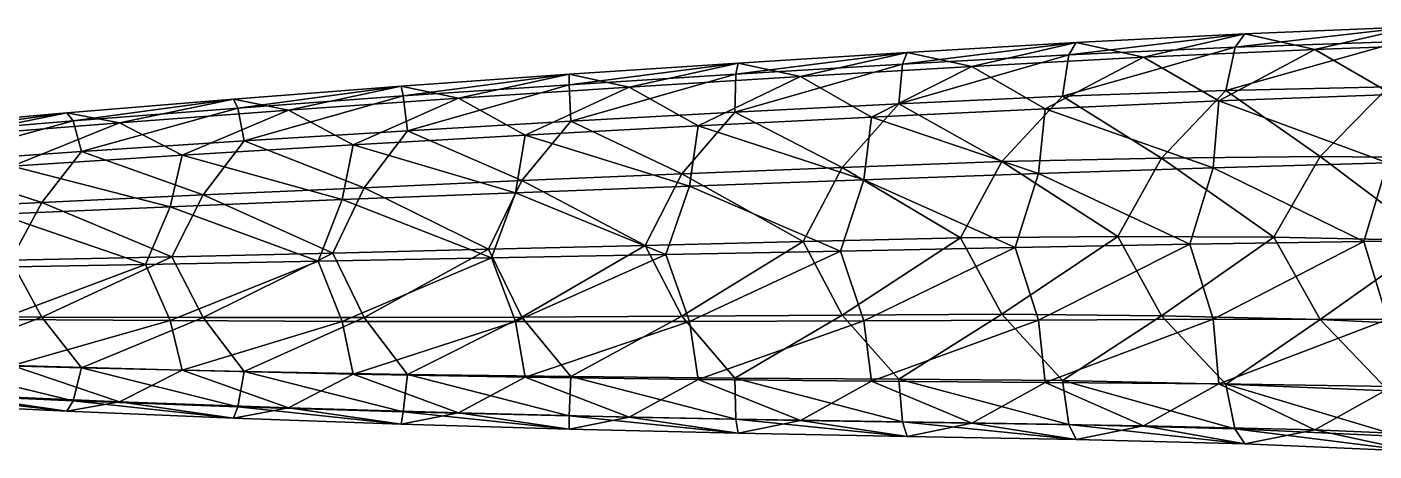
# Model space of a CAD drawing. Extents: x -1.18 to 1.18, y -1.18 to 1.18.
# Drawn here: x -0.7754 to -0.3741, y -0.0488 to 0.0774 of the extents above; entities that cross this region are included whole.
import ezdxf

# ---------------------------------------------------------------- set-up
doc = ezdxf.new("R2010")
doc.units = 0
doc.layers.add('OCTOPUS$LWO', color=1, linetype='CONTINUOUS')

msp = doc.modelspace()

# ---------------------------------------------------------------- linework, layer by layer
at = {"layer": 'OCTOPUS$LWO'}
for points in [[(-0.41548, 0.07138, -0.02879), (-0.36616, 0.07306, 0.01991), (-0.36237, 0.07738, -0.00197)], [(-0.41548, 0.07138, -0.02879), (-0.36237, 0.07738, -0.00197), (-0.41252, 0.07535, -0.04911)], [(-0.39167, 0.07072, -0.0553), (-0.41252, 0.07535, -0.04911), (-0.36237, 0.07738, -0.00197)], [(-0.36237, 0.07738, -0.00197), (-0.34074, 0.0726, -0.00839), (-0.39167, 0.07072, -0.0553)], [(-0.51459, 0.06633, -0.1191), (-0.46498, 0.06913, -0.07483), (-0.46281, 0.07281, -0.09408)], [(-0.51459, 0.06633, -0.1191), (-0.46281, 0.07281, -0.09408), (-0.51318, 0.06981, -0.13748)], [(-0.49384, 0.06557, -0.14283), (-0.51318, 0.06981, -0.13748), (-0.46281, 0.07281, -0.09408)], [(-0.46281, 0.07281, -0.09408), (-0.44273, 0.06836, -0.09985), (-0.49384, 0.06557, -0.14283)], [(-0.46498, 0.06913, -0.07483), (-0.41548, 0.07138, -0.02879), (-0.41252, 0.07535, -0.04911)], [(-0.46498, 0.06913, -0.07483), (-0.41252, 0.07535, -0.04911), (-0.46281, 0.07281, -0.09408)], [(-0.44273, 0.06836, -0.09985), (-0.46281, 0.07281, -0.09408), (-0.41252, 0.07535, -0.04911)], [(-0.41252, 0.07535, -0.04911), (-0.39167, 0.07072, -0.0553), (-0.44273, 0.06836, -0.09985)], [(-0.41819, 0.05846, -0.00882), (-0.36975, 0.05953, 0.04165), (-0.36616, 0.07306, 0.01991)], [(-0.41819, 0.05846, -0.00882), (-0.36616, 0.07306, 0.01991), (-0.41548, 0.07138, -0.02879)], [(-0.36861, 0.05732, -0.06381), (-0.39167, 0.07072, -0.0553), (-0.34074, 0.0726, -0.00839)], [(-0.56422, 0.06334, -0.16247), (-0.51459, 0.06633, -0.1191), (-0.51318, 0.06981, -0.13748)], [(-0.56422, 0.06334, -0.16247), (-0.51318, 0.06981, -0.13748), (-0.56353, 0.06665, -0.18009)], [(-0.54493, 0.06261, -0.18493), (-0.56353, 0.06665, -0.18009), (-0.51318, 0.06981, -0.13748)], [(-0.51318, 0.06981, -0.13748), (-0.49384, 0.06557, -0.14283), (-0.54493, 0.06261, -0.18493)], [(-0.51566, 0.05454, -0.10128), (-0.46685, 0.05682, -0.05603), (-0.46498, 0.06913, -0.07483)], [(-0.51566, 0.05454, -0.10128), (-0.46498, 0.06913, -0.07483), (-0.51459, 0.06633, -0.1191)], [(-0.47205, 0.05303, -0.15078), (-0.49384, 0.06557, -0.14283), (-0.44273, 0.06836, -0.09985)], [(-0.44273, 0.06836, -0.09985), (-0.4203, 0.05538, -0.10808), (-0.47205, 0.05303, -0.15078)], [(-0.46685, 0.05682, -0.05603), (-0.41819, 0.05846, -0.00882), (-0.41548, 0.07138, -0.02879)], [(-0.46685, 0.05682, -0.05603), (-0.41548, 0.07138, -0.02879), (-0.46498, 0.06913, -0.07483)], [(-0.4203, 0.05538, -0.10808), (-0.44273, 0.06836, -0.09985), (-0.39167, 0.07072, -0.0553)], [(-0.39167, 0.07072, -0.0553), (-0.36861, 0.05732, -0.06381), (-0.4203, 0.05538, -0.10808)], [(-0.61381, 0.06019, -0.20519), (-0.56422, 0.06334, -0.16247), (-0.56353, 0.06665, -0.18009)], [(-0.61381, 0.06019, -0.20519), (-0.56353, 0.06665, -0.18009), (-0.6138, 0.06331, -0.22203)], [(-0.59593, 0.0595, -0.22633), (-0.6138, 0.06331, -0.22203), (-0.56353, 0.06665, -0.18009)], [(-0.56353, 0.06665, -0.18009), (-0.54493, 0.06261, -0.18493), (-0.59593, 0.0595, -0.22633)], [(-0.56452, 0.05198, -0.14546), (-0.51566, 0.05454, -0.10128), (-0.51459, 0.06633, -0.1191)], [(-0.56452, 0.05198, -0.14546), (-0.51459, 0.06633, -0.1191), (-0.56422, 0.06334, -0.16247)], [(-0.52378, 0.05054, -0.19253), (-0.54493, 0.06261, -0.18493), (-0.49384, 0.06557, -0.14283)], [(-0.49384, 0.06557, -0.14283), (-0.47205, 0.05303, -0.15078), (-0.52378, 0.05054, -0.19253)], [(-0.64677, 0.0562, -0.26704), (-0.66393, 0.05976, -0.26329), (-0.6138, 0.06331, -0.22203)], [(-0.66328, 0.05684, -0.24724), (-0.6138, 0.06331, -0.22203), (-0.66393, 0.05976, -0.26329)], [(-0.66328, 0.05684, -0.24724), (-0.61381, 0.06019, -0.20519), (-0.6138, 0.06331, -0.22203)], [(-0.6138, 0.06331, -0.22203), (-0.59593, 0.0595, -0.22633), (-0.64677, 0.0562, -0.26704)], [(-0.61337, 0.04931, -0.18897), (-0.56422, 0.06334, -0.16247), (-0.61381, 0.06019, -0.20519)], [(-0.61337, 0.04931, -0.18897), (-0.56452, 0.05198, -0.14546), (-0.56422, 0.06334, -0.16247)], [(-0.57542, 0.04794, -0.23356), (-0.59593, 0.0595, -0.22633), (-0.54493, 0.06261, -0.18493)], [(-0.54493, 0.06261, -0.18493), (-0.52378, 0.05054, -0.19253), (-0.57542, 0.04794, -0.23356)], [(-0.69741, 0.05267, -0.30704), (-0.71385, 0.05594, -0.30386), (-0.66393, 0.05976, -0.26329)], [(-0.71257, 0.05326, -0.28862), (-0.66393, 0.05976, -0.26329), (-0.71385, 0.05594, -0.30386)], [(-0.71257, 0.05326, -0.28862), (-0.66328, 0.05684, -0.24724), (-0.66393, 0.05976, -0.26329)], [(-0.71061, 0.04351, -0.27427), (-0.66328, 0.05684, -0.24724), (-0.71257, 0.05326, -0.28862)], [(-0.71061, 0.04351, -0.27427), (-0.66203, 0.04649, -0.23198), (-0.66328, 0.05684, -0.24724)], [(-0.66393, 0.05976, -0.26329), (-0.64677, 0.0562, -0.26704), (-0.69741, 0.05267, -0.30704)], [(-0.67817, 0.04231, -0.31347), (-0.69741, 0.05267, -0.30704), (-0.64677, 0.0562, -0.26704)], [(-0.64677, 0.0562, -0.26704), (-0.6269, 0.04521, -0.27387), (-0.67817, 0.04231, -0.31347)], [(-0.66203, 0.04649, -0.23198), (-0.61381, 0.06019, -0.20519), (-0.66328, 0.05684, -0.24724)], [(-0.66203, 0.04649, -0.23198), (-0.61337, 0.04931, -0.18897), (-0.61381, 0.06019, -0.20519)], [(-0.6269, 0.04521, -0.27387), (-0.64677, 0.0562, -0.26704), (-0.59593, 0.0595, -0.22633)], [(-0.59593, 0.0595, -0.22633), (-0.57542, 0.04794, -0.23356), (-0.6269, 0.04521, -0.27387)], [(-0.4849, 0.03733, -0.05285), (-0.46685, 0.05682, -0.05603), (-0.51566, 0.05454, -0.10128)], [(-0.46685, 0.05682, -0.05603), (-0.4849, 0.03733, -0.05285), (-0.4374, 0.03838, -0.00479)], [(-0.4374, 0.03838, -0.00479), (-0.41819, 0.05846, -0.00882), (-0.46685, 0.05682, -0.05603)], [(-0.41819, 0.05846, -0.00882), (-0.4374, 0.03838, -0.00479), (-0.39013, 0.03885, 0.04589)], [(-0.4203, 0.05538, -0.10808), (-0.36861, 0.05732, -0.06381), (-0.37007, 0.03691, -0.07919)], [(-0.39013, 0.03885, 0.04589), (-0.36975, 0.05953, 0.04165), (-0.41819, 0.05846, -0.00882)], [(-0.36975, 0.05953, 0.04165), (-0.39013, 0.03885, 0.04589), (-0.3423, 0.03831, 0.1036)], [(-0.74778, 0.04889, -0.34633), (-0.76351, 0.05186, -0.34373), (-0.71385, 0.05594, -0.30386)], [(-0.76162, 0.04943, -0.32932), (-0.71385, 0.05594, -0.30386), (-0.76351, 0.05186, -0.34373)], [(-0.76162, 0.04943, -0.32932), (-0.71257, 0.05326, -0.28862), (-0.71385, 0.05594, -0.30386)], [(-0.75914, 0.04034, -0.31568), (-0.71257, 0.05326, -0.28862), (-0.76162, 0.04943, -0.32932)], [(-0.75914, 0.04034, -0.31568), (-0.71061, 0.04351, -0.27427), (-0.71257, 0.05326, -0.28862)], [(-0.71385, 0.05594, -0.30386), (-0.69741, 0.05267, -0.30704), (-0.74778, 0.04889, -0.34633)], [(-0.72915, 0.03923, -0.35233), (-0.74778, 0.04889, -0.34633), (-0.69741, 0.05267, -0.30704)], [(-0.69741, 0.05267, -0.30704), (-0.67817, 0.04231, -0.31347), (-0.72915, 0.03923, -0.35233)], [(-0.53256, 0.0356, -0.09896), (-0.51566, 0.05454, -0.10128), (-0.56452, 0.05198, -0.14546)], [(-0.51566, 0.05454, -0.10128), (-0.53256, 0.0356, -0.09896), (-0.4849, 0.03733, -0.05285)], [(-0.52378, 0.05054, -0.19253), (-0.47205, 0.05303, -0.15078), (-0.47399, 0.03373, -0.16537)], [(-0.47205, 0.05303, -0.15078), (-0.42198, 0.03549, -0.12304), (-0.47399, 0.03373, -0.16537)], [(-0.47205, 0.05303, -0.15078), (-0.4203, 0.05538, -0.10808), (-0.42198, 0.03549, -0.12304)], [(-0.4203, 0.05538, -0.10808), (-0.37007, 0.03691, -0.07919), (-0.42198, 0.03549, -0.12304)], [(-0.79782, 0.04486, -0.3849), (-0.81285, 0.0475, -0.3829), (-0.76351, 0.05186, -0.34373)], [(-0.81037, 0.04535, -0.36934), (-0.76351, 0.05186, -0.34373), (-0.81285, 0.0475, -0.3829)], [(-0.81037, 0.04535, -0.36934), (-0.76162, 0.04943, -0.32932), (-0.76351, 0.05186, -0.34373)], [(-0.8074, 0.03699, -0.35642), (-0.76162, 0.04943, -0.32932), (-0.81037, 0.04535, -0.36934)], [(-0.8074, 0.03699, -0.35642), (-0.75914, 0.04034, -0.31568), (-0.76162, 0.04943, -0.32932)], [(-0.76351, 0.05186, -0.34373), (-0.74778, 0.04889, -0.34633), (-0.79782, 0.04486, -0.3849)], [(-0.77979, 0.03597, -0.39047), (-0.79782, 0.04486, -0.3849), (-0.74778, 0.04889, -0.34633)], [(-0.74778, 0.04889, -0.34633), (-0.72915, 0.03923, -0.35233), (-0.77979, 0.03597, -0.39047)], [(-0.62792, 0.03165, -0.18872), (-0.61337, 0.04931, -0.18897), (-0.66203, 0.04649, -0.23198)], [(-0.61337, 0.04931, -0.18897), (-0.62792, 0.03165, -0.18872), (-0.58029, 0.03366, -0.14409)], [(-0.58029, 0.03366, -0.14409), (-0.56452, 0.05198, -0.14546), (-0.61337, 0.04931, -0.18897)], [(-0.56452, 0.05198, -0.14546), (-0.58029, 0.03366, -0.14409), (-0.53256, 0.0356, -0.09896)], [(-0.57542, 0.04794, -0.23356), (-0.52378, 0.05054, -0.19253), (-0.52604, 0.03188, -0.20676)], [(-0.52378, 0.05054, -0.19253), (-0.47399, 0.03373, -0.16537), (-0.52604, 0.03188, -0.20676)], [(-0.67491, 0.02954, -0.23344), (-0.66203, 0.04649, -0.23198), (-0.71061, 0.04351, -0.27427)], [(-0.67817, 0.04231, -0.31347), (-0.6269, 0.04521, -0.27387), (-0.62985, 0.02803, -0.28721)], [(-0.66203, 0.04649, -0.23198), (-0.67491, 0.02954, -0.23344), (-0.62792, 0.03165, -0.18872)], [(-0.6269, 0.04521, -0.27387), (-0.57802, 0.02999, -0.24736), (-0.62985, 0.02803, -0.28721)], [(-0.6269, 0.04521, -0.27387), (-0.57542, 0.04794, -0.23356), (-0.57802, 0.02999, -0.24736)], [(-0.57542, 0.04794, -0.23356), (-0.52604, 0.03188, -0.20676), (-0.57802, 0.02999, -0.24736)], [(-0.77094, 0.02515, -0.31796), (-0.75914, 0.04034, -0.31568), (-0.8074, 0.03699, -0.35642)], [(-0.75914, 0.04034, -0.31568), (-0.77094, 0.02515, -0.31796), (-0.72283, 0.02738, -0.27626)], [(-0.72283, 0.02738, -0.27626), (-0.71061, 0.04351, -0.27427), (-0.75914, 0.04034, -0.31568)], [(-0.72915, 0.03923, -0.35233), (-0.67817, 0.04231, -0.31347), (-0.68145, 0.02599, -0.32631)], [(-0.71061, 0.04351, -0.27427), (-0.72283, 0.02738, -0.27626), (-0.67491, 0.02954, -0.23344)], [(-0.67817, 0.04231, -0.31347), (-0.62985, 0.02803, -0.28721), (-0.68145, 0.02599, -0.32631)], [(-0.8074, 0.03699, -0.35642), (-0.81878, 0.02283, -0.359), (-0.77094, 0.02515, -0.31796)], [(-0.77979, 0.03597, -0.39047), (-0.72915, 0.03923, -0.35233), (-0.73275, 0.02386, -0.36466)], [(-0.72915, 0.03923, -0.35233), (-0.68145, 0.02599, -0.32631), (-0.73275, 0.02386, -0.36466)], [(-0.49722, 0.0146, -0.05609), (-0.4849, 0.03733, -0.05285), (-0.53256, 0.0356, -0.09896)], [(-0.4849, 0.03733, -0.05285), (-0.49722, 0.0146, -0.05609), (-0.45044, 0.01503, -0.00766)], [(-0.45044, 0.01503, -0.00766), (-0.4374, 0.03838, -0.00479), (-0.4849, 0.03733, -0.05285)], [(-0.4374, 0.03838, -0.00479), (-0.45044, 0.01503, -0.00766), (-0.40389, 0.01481, 0.04296)], [(-0.40389, 0.01481, 0.04296), (-0.39013, 0.03885, 0.04589), (-0.4374, 0.03838, -0.00479)], [(-0.42198, 0.03549, -0.12304), (-0.37007, 0.03691, -0.07919), (-0.37706, 0.01351, -0.08847)], [(-0.39013, 0.03885, 0.04589), (-0.40389, 0.01481, 0.04296), (-0.35682, 0.01379, 0.09858)], [(-0.35682, 0.01379, 0.09858), (-0.3423, 0.03831, 0.1036), (-0.39013, 0.03885, 0.04589)], [(-0.37007, 0.03691, -0.07919), (-0.32534, 0.01381, -0.04305), (-0.37706, 0.01351, -0.08847)], [(-0.77979, 0.03597, -0.39047), (-0.73275, 0.02386, -0.36466), (-0.7837, 0.02164, -0.40228)], [(-0.59119, 0.01237, -0.14833), (-0.58029, 0.03366, -0.14409), (-0.62792, 0.03165, -0.18872)], [(-0.58029, 0.03366, -0.14409), (-0.59119, 0.01237, -0.14833), (-0.54417, 0.01354, -0.10263)], [(-0.54417, 0.01354, -0.10263), (-0.53256, 0.0356, -0.09896), (-0.58029, 0.03366, -0.14409)], [(-0.53256, 0.0356, -0.09896), (-0.54417, 0.01354, -0.10263), (-0.49722, 0.0146, -0.05609)], [(-0.52604, 0.03188, -0.20676), (-0.47399, 0.03373, -0.16537), (-0.48096, 0.01171, -0.17429)], [(-0.47399, 0.03373, -0.16537), (-0.42895, 0.01275, -0.13211), (-0.48096, 0.01171, -0.17429)], [(-0.47399, 0.03373, -0.16537), (-0.42198, 0.03549, -0.12304), (-0.42895, 0.01275, -0.13211)], [(-0.42198, 0.03549, -0.12304), (-0.37706, 0.01351, -0.08847), (-0.42895, 0.01275, -0.13211)], [(-0.68429, 0.01007, -0.23896), (-0.67491, 0.02954, -0.23344), (-0.72283, 0.02738, -0.27626)], [(-0.67491, 0.02954, -0.23344), (-0.68429, 0.01007, -0.23896), (-0.6379, 0.01121, -0.19382)], [(-0.6379, 0.01121, -0.19382), (-0.62792, 0.03165, -0.18872), (-0.67491, 0.02954, -0.23344)], [(-0.62792, 0.03165, -0.18872), (-0.6379, 0.01121, -0.19382), (-0.59119, 0.01237, -0.14833)], [(-0.62985, 0.02803, -0.28721), (-0.57802, 0.02999, -0.24736), (-0.58505, 0.00964, -0.25598)], [(-0.57802, 0.02999, -0.24736), (-0.53302, 0.01066, -0.21555), (-0.58505, 0.00964, -0.25598)], [(-0.57802, 0.02999, -0.24736), (-0.52604, 0.03188, -0.20676), (-0.53302, 0.01066, -0.21555)], [(-0.52604, 0.03188, -0.20676), (-0.48096, 0.01171, -0.17429), (-0.53302, 0.01066, -0.21555)], [(-0.78016, 0.00795, -0.32333), (-0.77094, 0.02515, -0.31796), (-0.81878, 0.02283, -0.359)], [(-0.77094, 0.02515, -0.31796), (-0.78016, 0.00795, -0.32333), (-0.73222, 0.00899, -0.2816)], [(-0.73222, 0.00899, -0.2816), (-0.72283, 0.02738, -0.27626), (-0.77094, 0.02515, -0.31796)], [(-0.73275, 0.02386, -0.36466), (-0.68145, 0.02599, -0.32631), (-0.68865, 0.00767, -0.33442)], [(-0.72283, 0.02738, -0.27626), (-0.73222, 0.00899, -0.2816), (-0.68429, 0.01007, -0.23896)], [(-0.68145, 0.02599, -0.32631), (-0.63696, 0.00864, -0.29558), (-0.68865, 0.00767, -0.33442)], [(-0.68145, 0.02599, -0.32631), (-0.62985, 0.02803, -0.28721), (-0.63696, 0.00864, -0.29558)], [(-0.62985, 0.02803, -0.28721), (-0.58505, 0.00964, -0.25598), (-0.63696, 0.00864, -0.29558)], [(-0.7837, 0.02164, -0.40228), (-0.74003, 0.00673, -0.37251), (-0.79104, 0.00581, -0.40986)], [(-0.7837, 0.02164, -0.40228), (-0.73275, 0.02386, -0.36466), (-0.74003, 0.00673, -0.37251)], [(-0.73275, 0.02386, -0.36466), (-0.68865, 0.00767, -0.33442), (-0.74003, 0.00673, -0.37251)], [(-0.62792, -0.00896, -0.18872), (-0.59119, 0.01237, -0.14833), (-0.6379, 0.01121, -0.19382)], [(-0.62792, -0.00896, -0.18872), (-0.58029, -0.00869, -0.14409), (-0.59119, 0.01237, -0.14833)], [(-0.58029, -0.00869, -0.14409), (-0.54417, 0.01354, -0.10263), (-0.59119, 0.01237, -0.14833)], [(-0.58029, -0.00869, -0.14409), (-0.53256, -0.00835, -0.09896), (-0.54417, 0.01354, -0.10263)], [(-0.53256, -0.00835, -0.09896), (-0.49722, 0.0146, -0.05609), (-0.54417, 0.01354, -0.10263)], [(-0.53256, -0.00835, -0.09896), (-0.4849, -0.00812, -0.05284), (-0.49722, 0.0146, -0.05609)], [(-0.4849, -0.00812, -0.05284), (-0.45044, 0.01503, -0.00766), (-0.49722, 0.0146, -0.05609)], [(-0.4849, -0.00812, -0.05284), (-0.4374, -0.00854, -0.00477), (-0.45044, 0.01503, -0.00766)], [(-0.47399, -0.00985, -0.16537), (-0.48096, 0.01171, -0.17429), (-0.42895, 0.01275, -0.13211)], [(-0.42895, 0.01275, -0.13211), (-0.42198, -0.00959, -0.12304), (-0.47399, -0.00985, -0.16537)], [(-0.4374, -0.00854, -0.00477), (-0.40389, 0.01481, 0.04296), (-0.45044, 0.01503, -0.00766)], [(-0.4374, -0.00854, -0.00477), (-0.39012, -0.00963, 0.04561), (-0.40389, 0.01481, 0.04296)], [(-0.42198, -0.00959, -0.12304), (-0.42895, 0.01275, -0.13211), (-0.37706, 0.01351, -0.08847)], [(-0.37706, 0.01351, -0.08847), (-0.37007, -0.00965, -0.07919), (-0.42198, -0.00959, -0.12304)], [(-0.39012, -0.00963, 0.04561), (-0.35682, 0.01379, 0.09858), (-0.40389, 0.01481, 0.04296)], [(-0.39012, -0.00963, 0.04561), (-0.3423, -0.01193, 0.10009), (-0.35682, 0.01379, 0.09858)], [(-0.37007, -0.00965, -0.07919), (-0.37706, 0.01351, -0.08847), (-0.32534, 0.01381, -0.04305)], [(-0.77094, -0.00899, -0.31796), (-0.73222, 0.00899, -0.2816), (-0.78016, 0.00795, -0.32333)], [(-0.77094, -0.00899, -0.31796), (-0.72283, -0.00913, -0.27626), (-0.73222, 0.00899, -0.2816)], [(-0.72283, -0.00913, -0.27626), (-0.68429, 0.01007, -0.23896), (-0.73222, 0.00899, -0.2816)], [(-0.72283, -0.00913, -0.27626), (-0.67491, -0.00912, -0.23344), (-0.68429, 0.01007, -0.23896)], [(-0.68145, -0.01024, -0.32631), (-0.68865, 0.00767, -0.33442), (-0.63696, 0.00864, -0.29558)], [(-0.67491, -0.00912, -0.23344), (-0.6379, 0.01121, -0.19382), (-0.68429, 0.01007, -0.23896)], [(-0.63696, 0.00864, -0.29558), (-0.62985, -0.01032, -0.28721), (-0.68145, -0.01024, -0.32631)], [(-0.67491, -0.00912, -0.23344), (-0.62792, -0.00896, -0.18872), (-0.6379, 0.01121, -0.19382)], [(-0.62985, -0.01032, -0.28721), (-0.63696, 0.00864, -0.29558), (-0.58505, 0.00964, -0.25598)], [(-0.58505, 0.00964, -0.25598), (-0.57802, -0.01028, -0.24736), (-0.62985, -0.01032, -0.28721)], [(-0.57802, -0.01028, -0.24736), (-0.58505, 0.00964, -0.25598), (-0.53302, 0.01066, -0.21555)], [(-0.53302, 0.01066, -0.21555), (-0.52604, -0.01012, -0.20676), (-0.57802, -0.01028, -0.24736)], [(-0.52604, -0.01012, -0.20676), (-0.53302, 0.01066, -0.21555), (-0.48096, 0.01171, -0.17429)], [(-0.48096, 0.01171, -0.17429), (-0.47399, -0.00985, -0.16537), (-0.52604, -0.01012, -0.20676)], [(-0.81878, -0.0087, -0.359), (-0.77094, -0.00899, -0.31796), (-0.78016, 0.00795, -0.32333)], [(-0.7837, -0.00965, -0.40228), (-0.79104, 0.00581, -0.40986), (-0.74003, 0.00673, -0.37251)], [(-0.74003, 0.00673, -0.37251), (-0.73275, -0.01001, -0.36466), (-0.7837, -0.00965, -0.40228)], [(-0.73275, -0.01001, -0.36466), (-0.74003, 0.00673, -0.37251), (-0.68865, 0.00767, -0.33442)], [(-0.68865, 0.00767, -0.33442), (-0.68145, -0.01024, -0.32631), (-0.73275, -0.01001, -0.36466)], [(-0.8074, -0.02274, -0.35642), (-0.77094, -0.00899, -0.31796), (-0.81878, -0.0087, -0.359)], [(-0.8074, -0.02274, -0.35642), (-0.75914, -0.02407, -0.31568), (-0.77094, -0.00899, -0.31796)], [(-0.77979, -0.0234, -0.39047), (-0.7837, -0.00965, -0.40228), (-0.73275, -0.01001, -0.36466)], [(-0.73275, -0.01001, -0.36466), (-0.72915, -0.02478, -0.35233), (-0.77979, -0.0234, -0.39047)], [(-0.75914, -0.02407, -0.31568), (-0.72283, -0.00913, -0.27626), (-0.77094, -0.00899, -0.31796)], [(-0.75914, -0.02407, -0.31568), (-0.71061, -0.02515, -0.27427), (-0.72283, -0.00913, -0.27626)], [(-0.72915, -0.02478, -0.35233), (-0.73275, -0.01001, -0.36466), (-0.68145, -0.01024, -0.32631)], [(-0.68145, -0.01024, -0.32631), (-0.67817, -0.02592, -0.31347), (-0.72915, -0.02478, -0.35233)], [(-0.71061, -0.02515, -0.27427), (-0.67491, -0.00912, -0.23344), (-0.72283, -0.00913, -0.27626)], [(-0.71061, -0.02515, -0.27427), (-0.66203, -0.026, -0.23198), (-0.67491, -0.00912, -0.23344)], [(-0.67817, -0.02592, -0.31347), (-0.68145, -0.01024, -0.32631), (-0.62985, -0.01032, -0.28721)], [(-0.62985, -0.01032, -0.28721), (-0.6269, -0.02684, -0.27387), (-0.67817, -0.02592, -0.31347)], [(-0.66203, -0.026, -0.23198), (-0.62792, -0.00896, -0.18872), (-0.67491, -0.00912, -0.23344)], [(-0.66203, -0.026, -0.23198), (-0.61337, -0.02664, -0.18897), (-0.62792, -0.00896, -0.18872)], [(-0.6269, -0.02684, -0.27387), (-0.62985, -0.01032, -0.28721), (-0.57802, -0.01028, -0.24736)], [(-0.61337, -0.02664, -0.18897), (-0.58029, -0.00869, -0.14409), (-0.62792, -0.00896, -0.18872)], [(-0.57802, -0.01028, -0.24736), (-0.57542, -0.02753, -0.23356), (-0.6269, -0.02684, -0.27387)], [(-0.61337, -0.02664, -0.18897), (-0.56452, -0.02709, -0.14546), (-0.58029, -0.00869, -0.14409)], [(-0.56452, -0.02709, -0.14546), (-0.53256, -0.00835, -0.09896), (-0.58029, -0.00869, -0.14409)], [(-0.57542, -0.02753, -0.23356), (-0.57802, -0.01028, -0.24736), (-0.52604, -0.01012, -0.20676)], [(-0.52604, -0.01012, -0.20676), (-0.52378, -0.02805, -0.19253), (-0.57542, -0.02753, -0.23356)], [(-0.56452, -0.02709, -0.14546), (-0.51566, -0.0274, -0.10128), (-0.53256, -0.00835, -0.09896)], [(-0.51566, -0.0274, -0.10128), (-0.4849, -0.00812, -0.05284), (-0.53256, -0.00835, -0.09896)], [(-0.52378, -0.02805, -0.19253), (-0.52604, -0.01012, -0.20676), (-0.47399, -0.00985, -0.16537)], [(-0.47399, -0.00985, -0.16537), (-0.47205, -0.02841, -0.15078), (-0.52378, -0.02805, -0.19253)], [(-0.51566, -0.0274, -0.10128), (-0.46685, -0.02785, -0.05602), (-0.4849, -0.00812, -0.05284)], [(-0.46685, -0.02785, -0.05602), (-0.4374, -0.00854, -0.00477), (-0.4849, -0.00812, -0.05284)], [(-0.47205, -0.02841, -0.15078), (-0.47399, -0.00985, -0.16537), (-0.42198, -0.00959, -0.12304)], [(-0.42198, -0.00959, -0.12304), (-0.4203, -0.0288, -0.10808), (-0.47205, -0.02841, -0.15078)], [(-0.46685, -0.02785, -0.05602), (-0.4182, -0.02897, -0.00878), (-0.4374, -0.00854, -0.00477)], [(-0.4182, -0.02897, -0.00878), (-0.39012, -0.00963, 0.04561), (-0.4374, -0.00854, -0.00477)], [(-0.4203, -0.0288, -0.10808), (-0.42198, -0.00959, -0.12304), (-0.37007, -0.00965, -0.07919)], [(-0.37007, -0.00965, -0.07919), (-0.36861, -0.02961, -0.0638), (-0.4203, -0.0288, -0.10808)], [(-0.4182, -0.02897, -0.00878), (-0.36972, -0.03095, 0.04025), (-0.39012, -0.00963, 0.04561)], [(-0.36972, -0.03095, 0.04025), (-0.3423, -0.01193, 0.10009), (-0.39012, -0.00963, 0.04561)], [(-0.8074, -0.02274, -0.35642), (-0.81037, -0.03174, -0.36934), (-0.76162, -0.03384, -0.32932)], [(-0.76162, -0.03384, -0.32932), (-0.75914, -0.02407, -0.31568), (-0.8074, -0.02274, -0.35642)], [(-0.77979, -0.0234, -0.39047), (-0.74778, -0.03414, -0.34633), (-0.79782, -0.03202, -0.3849)], [(-0.77979, -0.0234, -0.39047), (-0.72915, -0.02478, -0.35233), (-0.74778, -0.03414, -0.34633)], [(-0.75914, -0.02407, -0.31568), (-0.76162, -0.03384, -0.32932), (-0.71257, -0.03563, -0.28862)], [(-0.71257, -0.03563, -0.28862), (-0.71061, -0.02515, -0.27427), (-0.75914, -0.02407, -0.31568)], [(-0.72915, -0.02478, -0.35233), (-0.69741, -0.03596, -0.30704), (-0.74778, -0.03414, -0.34633)], [(-0.72915, -0.02478, -0.35233), (-0.67817, -0.02592, -0.31347), (-0.69741, -0.03596, -0.30704)], [(-0.71061, -0.02515, -0.27427), (-0.71257, -0.03563, -0.28862), (-0.66328, -0.03712, -0.24724)], [(-0.66328, -0.03712, -0.24724), (-0.66203, -0.026, -0.23198), (-0.71061, -0.02515, -0.27427)], [(-0.67817, -0.02592, -0.31347), (-0.64677, -0.03748, -0.26704), (-0.69741, -0.03596, -0.30704)], [(-0.67817, -0.02592, -0.31347), (-0.6269, -0.02684, -0.27387), (-0.64677, -0.03748, -0.26704)], [(-0.66203, -0.026, -0.23198), (-0.66328, -0.03712, -0.24724), (-0.61381, -0.03834, -0.20519)], [(-0.61381, -0.03834, -0.20519), (-0.61337, -0.02664, -0.18897), (-0.66203, -0.026, -0.23198)], [(-0.6269, -0.02684, -0.27387), (-0.59593, -0.03873, -0.22633), (-0.64677, -0.03748, -0.26704)], [(-0.6269, -0.02684, -0.27387), (-0.57542, -0.02753, -0.23356), (-0.59593, -0.03873, -0.22633)], [(-0.61337, -0.02664, -0.18897), (-0.61381, -0.03834, -0.20519), (-0.56422, -0.03931, -0.16247)], [(-0.56422, -0.03931, -0.16247), (-0.56452, -0.02709, -0.14546), (-0.61337, -0.02664, -0.18897)], [(-0.57542, -0.02753, -0.23356), (-0.54493, -0.03973, -0.18493), (-0.59593, -0.03873, -0.22633)], [(-0.57542, -0.02753, -0.23356), (-0.52378, -0.02805, -0.19253), (-0.54493, -0.03973, -0.18493)], [(-0.56452, -0.02709, -0.14546), (-0.56422, -0.03931, -0.16247), (-0.51459, -0.04009, -0.1191)], [(-0.51459, -0.04009, -0.1191), (-0.51566, -0.0274, -0.10128), (-0.56452, -0.02709, -0.14546)], [(-0.52378, -0.02805, -0.19253), (-0.49384, -0.04055, -0.14283), (-0.54493, -0.03973, -0.18493)], [(-0.52378, -0.02805, -0.19253), (-0.47205, -0.02841, -0.15078), (-0.49384, -0.04055, -0.14283)], [(-0.51566, -0.0274, -0.10128), (-0.51459, -0.04009, -0.1191), (-0.46498, -0.04088, -0.07483)], [(-0.46498, -0.04088, -0.07483), (-0.46685, -0.02785, -0.05602), (-0.51566, -0.0274, -0.10128)], [(-0.46685, -0.02785, -0.05602), (-0.46498, -0.04088, -0.07483), (-0.41549, -0.04222, -0.02875)], [(-0.41549, -0.04222, -0.02875), (-0.4182, -0.02897, -0.00878), (-0.46685, -0.02785, -0.05602)], [(-0.81037, -0.03174, -0.36934), (-0.81285, -0.03456, -0.3829), (-0.76351, -0.03698, -0.34373)], [(-0.79782, -0.03202, -0.3849), (-0.76351, -0.03698, -0.34373), (-0.81285, -0.03456, -0.3829)], [(-0.76351, -0.03698, -0.34373), (-0.76162, -0.03384, -0.32932), (-0.81037, -0.03174, -0.36934)], [(-0.79782, -0.03202, -0.3849), (-0.74778, -0.03414, -0.34633), (-0.76351, -0.03698, -0.34373)], [(-0.47205, -0.02841, -0.15078), (-0.44273, -0.04134, -0.09985), (-0.49384, -0.04055, -0.14283)], [(-0.47205, -0.02841, -0.15078), (-0.4203, -0.0288, -0.10808), (-0.44273, -0.04134, -0.09985)], [(-0.4203, -0.0288, -0.10808), (-0.39167, -0.04256, -0.05527), (-0.44273, -0.04134, -0.09985)], [(-0.4203, -0.0288, -0.10808), (-0.36861, -0.02961, -0.0638), (-0.39167, -0.04256, -0.05527)], [(-0.4182, -0.02897, -0.00878), (-0.41549, -0.04222, -0.02875), (-0.36613, -0.04449, 0.01881)], [(-0.36613, -0.04449, 0.01881), (-0.36972, -0.03095, 0.04025), (-0.4182, -0.02897, -0.00878)], [(-0.36861, -0.02961, -0.0638), (-0.34072, -0.04465, -0.00934), (-0.39167, -0.04256, -0.05527)], [(-0.76162, -0.03384, -0.32932), (-0.76351, -0.03698, -0.34373), (-0.71385, -0.03908, -0.30386)], [(-0.74778, -0.03414, -0.34633), (-0.71385, -0.03908, -0.30386), (-0.76351, -0.03698, -0.34373)], [(-0.71385, -0.03908, -0.30386), (-0.71257, -0.03563, -0.28862), (-0.76162, -0.03384, -0.32932)], [(-0.74778, -0.03414, -0.34633), (-0.69741, -0.03596, -0.30704), (-0.71385, -0.03908, -0.30386)], [(-0.71257, -0.03563, -0.28862), (-0.71385, -0.03908, -0.30386), (-0.66393, -0.04085, -0.26329)], [(-0.69741, -0.03596, -0.30704), (-0.66393, -0.04085, -0.26329), (-0.71385, -0.03908, -0.30386)], [(-0.66393, -0.04085, -0.26329), (-0.66328, -0.03712, -0.24724), (-0.71257, -0.03563, -0.28862)], [(-0.69741, -0.03596, -0.30704), (-0.64677, -0.03748, -0.26704), (-0.66393, -0.04085, -0.26329)], [(-0.66328, -0.03712, -0.24724), (-0.66393, -0.04085, -0.26329), (-0.6138, -0.04232, -0.22203)], [(-0.64677, -0.03748, -0.26704), (-0.6138, -0.04232, -0.22203), (-0.66393, -0.04085, -0.26329)], [(-0.6138, -0.04232, -0.22203), (-0.61381, -0.03834, -0.20519), (-0.66328, -0.03712, -0.24724)], [(-0.64677, -0.03748, -0.26704), (-0.59593, -0.03873, -0.22633), (-0.6138, -0.04232, -0.22203)], [(-0.61381, -0.03834, -0.20519), (-0.6138, -0.04232, -0.22203), (-0.56353, -0.04352, -0.18009)], [(-0.56353, -0.04352, -0.18009), (-0.56422, -0.03931, -0.16247), (-0.61381, -0.03834, -0.20519)], [(-0.59593, -0.03873, -0.22633), (-0.56353, -0.04352, -0.18009), (-0.6138, -0.04232, -0.22203)], [(-0.59593, -0.03873, -0.22633), (-0.54493, -0.03973, -0.18493), (-0.56353, -0.04352, -0.18009)], [(-0.56422, -0.03931, -0.16247), (-0.56353, -0.04352, -0.18009), (-0.51318, -0.04451, -0.13748)], [(-0.51318, -0.04451, -0.13748), (-0.51459, -0.04009, -0.1191), (-0.56422, -0.03931, -0.16247)], [(-0.54493, -0.03973, -0.18493), (-0.51318, -0.04451, -0.13748), (-0.56353, -0.04352, -0.18009)], [(-0.54493, -0.03973, -0.18493), (-0.49384, -0.04055, -0.14283), (-0.51318, -0.04451, -0.13748)], [(-0.51459, -0.04009, -0.1191), (-0.51318, -0.04451, -0.13748), (-0.46281, -0.0454, -0.09408)], [(-0.46281, -0.0454, -0.09408), (-0.46498, -0.04088, -0.07483), (-0.51459, -0.04009, -0.1191)], [(-0.49384, -0.04055, -0.14283), (-0.46281, -0.0454, -0.09408), (-0.51318, -0.04451, -0.13748)], [(-0.49384, -0.04055, -0.14283), (-0.44273, -0.04134, -0.09985), (-0.46281, -0.0454, -0.09408)], [(-0.46498, -0.04088, -0.07483), (-0.46281, -0.0454, -0.09408), (-0.41252, -0.04672, -0.04908)], [(-0.41252, -0.04672, -0.04908), (-0.41549, -0.04222, -0.02875), (-0.46498, -0.04088, -0.07483)], [(-0.44273, -0.04134, -0.09985), (-0.41252, -0.04672, -0.04908), (-0.46281, -0.0454, -0.09408)], [(-0.44273, -0.04134, -0.09985), (-0.39167, -0.04256, -0.05527), (-0.41252, -0.04672, -0.04908)], [(-0.41549, -0.04222, -0.02875), (-0.41252, -0.04672, -0.04908), (-0.36235, -0.04882, -0.00246)], [(-0.36235, -0.04882, -0.00246), (-0.36613, -0.04449, 0.01881), (-0.41549, -0.04222, -0.02875)], [(-0.39167, -0.04256, -0.05527), (-0.36235, -0.04882, -0.00246), (-0.41252, -0.04672, -0.04908)], [(-0.39167, -0.04256, -0.05527), (-0.34072, -0.04465, -0.00934), (-0.36235, -0.04882, -0.00246)]]:
    msp.add_3dface(points, dxfattribs=at)

doc.saveas('drawing.dxf')
